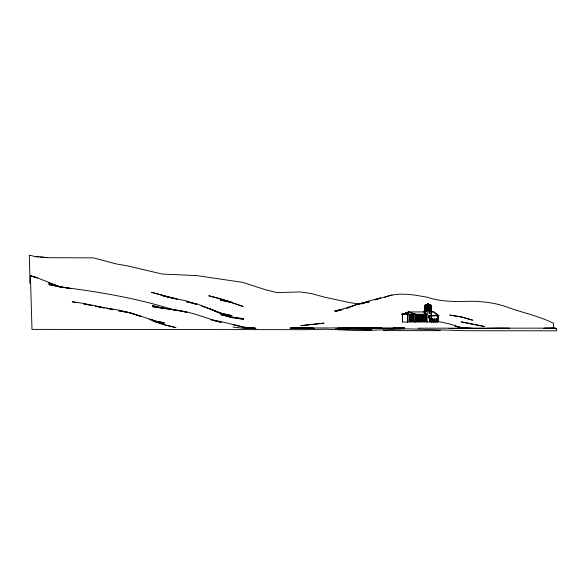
<?xml version="1.0" encoding="UTF-8"?>
<svg xmlns="http://www.w3.org/2000/svg" width="586" height="586" viewBox="0 0 586 586"><rect width="100%" height="100%" fill="white"/><g stroke="black" fill="none" stroke-linecap="round" stroke-linejoin="round"><path stroke-width="0.88" d="M402.406 314.243L402.406 322L438.108 322L438.108 315.605L435.222 313.488M429.648 318.557L429.648 321.318L430.52 321.318L430.512 318.557L429.648 318.557L429.648 319.934L429.706 318.616L430.468 318.616M30.355 275.662L37.079 277.889L30.355 275.662L30.12 283.382L29.307 255.159L36.024 256.8L38.969 256.954M425.018 310.661L425.319 307.416M425.055 310.741L425.26 307.43L425.385 307.848M425.509 310.434C424.432 305.987 427.333 306.002 426.234 310.434M425.648 309.723L425.956 306.983M429.106 309.569L429.516 307.43M429.252 309.569L429.465 307.416M428.549 310.434L429.699 310.434L429.838 307.291M430.791 310.741L430.695 307.474L430.52 309.569M427.253 306.493L427.78 304.83L429.164 304.998M417.364 317.707L417.525 318.308L415.518 318.308L415.716 316.242M423.348 318.308L421.341 318.308L421.524 316.535M415.503 316.484C415.108 315.546 417.188 314.631 416.309 315.7M415.723 316.535L416.001 315.656M416.082 316.257L415.884 317.707M415.979 316.491L416.25 316.572M418.433 318.308C416.939 317.224 420.096 313.964 419.078 315.781M418.419 316.447L418.756 315.986M418.887 316.491L419.261 316.535M421.327 316.484L422.147 315.202M422.572 316.513L421.546 316.242M421.554 316.447C421.7 314.03 424.249 317.451 422.506 315.488M421.803 316.491L422.206 316.22L421.671 315.495L422.653 315.839L422.814 315.385L422.206 315.195L422.25 315.686L422.25 315.18M422.154 316.403L422.096 317.707L422.132 316.66M426.264 318.205L424.257 318.308L424.271 316.14L425.062 315.202M426.007 316.447L425.143 315.415L424.432 316.535M424.242 316.447L424.703 316.272L424.447 315.744M424.718 316.535L424.579 315.495M425.399 317.707L425.355 316.22L425.048 317.707M424.791 306.537L424.828 306.068A1.765 0.872 -90 0 1 425.648 304.859A1.765 0.872 -90 0 1 426.527 306.068L426.505 306.537M424.865 306.419L424.879 306.068A1.765 0.872 -90 0 1 425.7 304.859A1.765 0.872 -90 0 1 426.476 306.068M424.791 306.412L425.026 306.097A1.685 0.828 -90 0 1 425.81 304.94A1.685 0.828 -90 0 1 426.593 306.097L426.63 306.419A1.853 0.908 -90 0 0 425.648 304.771A1.853 0.908 -90 0 0 424.74 306.493M556.173 328.768C556.129 326.922 557.447 331.801 555.96 330.826L465.394 330.724L407.973 328.834L360.734 330.687L326.285 329.244L304.625 329.669L31.996 329.391L30.413 275.786L37.138 277.757L60.102 286.95L48.682 283.06L60.16 286.818M425.246 309.569L425.26 307.738L425.963 307.547M426.212 307.599L426.769 307.635L426.798 310.434L424.96 310.434M427.663 310.434L427.714 307.635M428.549 309.723L428.696 307.291M429.963 307.635L429.912 310.434M431.743 322L432.138 318.652M433.816 322L433.838 319.099L434.702 318.579M435.911 319.099L435.889 322L436.284 318.652M430.688 315.766L438.789 315.612L433.486 311.73L430.798 311.73M416.141 315.283L416.683 315.729L416.807 315.268L416.954 315.913A0.85 0.74 -90 0 1 417.122 316.447L416.976 316.081M419.854 316.491L419.869 317.707L419.964 316.484A0.85 0.74 -90 0 0 419.869 315.913L419.671 315.239L419.723 315.839L418.961 315.678M422.579 315.239L422.455 315.708L421.891 315.305L422.653 315.781M424.96 315.913L425.099 315.195L425.326 315.686C425.612 315.173 425.656 315.305 425.37 315.708L424.799 315.305L425.202 315.825M425.495 315.239L425.385 315.708L424.953 315.217M415.525 314.243L408.698 311.95L401.535 314.455L427.018 314.455L426.513 314.081M419.583 315.729L419.723 315.268M416.683 316.279L416.463 315.825M416.023 316.081L415.584 316.066M416.287 316.418L416.749 316.513L416.661 317.707M416.368 316.264L417.188 315.627M416.719 315.876C415.32 316.916 418.265 315.715 416.91 316.257M419.151 315.781L419.107 316.015M419.598 316.279L419.188 317.707L419.217 316.66M419.43 316.206C420.389 315.385 419.81 317.136 419.605 315.861M421.927 315.883L421.385 316.066L421.913 316.257M421.817 316.308L421.502 315.744L421.795 316.11M422.418 316.301L423.055 315.693M422.103 316.337L422.411 315.847M424.997 316.403L425.062 315.7M424.747 316.257L426.11 316.044L425.458 316.521M424.52 316.191L424.916 315.568L425.648 315.612M415.848 315.495L416.829 315.839L416.939 315.341L416.463 315.173L416.163 315.781M419.686 315.795L419.898 315.385M425.861 317.707L425.861 316.447A0.85 0.74 -90 0 0 425.692 315.913L425.656 315.341L426.154 318.308M425.524 315.795L425.67 315.341M416.954 316.154L416.917 315.341M425.377 307.635L425.385 310.434M429.846 307.738L430.556 307.547M416.119 315.913L415.642 315.803L416.111 316.052M416.404 316.206L416.338 315.847C416.712 316.777 415.599 315.986 416.536 315.825M419.32 316.301L419.576 317.707L419.539 316.66M424.418 315.803L424.916 315.781M421.671 315.92L422.682 315.576M426.337 307.474L426.234 307.848L426.586 307.416M429.802 307.071L429.655 309.723M415.826 315.905L416.697 315.473L417.269 316.535M427.773 307.547L427.538 310.741M425.927 315.627L425.692 316.015L425.971 315.693M419.862 316.015L420.103 315.627L419.671 315.781M418.792 315.495L419.268 316.337M418.946 315.656L419.613 315.473L420.14 316.191M427.685 307.547L428.227 307.474M418.909 315.656L419.342 315.444M422.147 316.264L422.36 315.825M423.378 311.906L425.407 311.73M419.569 316.374L420.272 316.044M422.477 316.374C424.367 315.612 421.356 316.594 422.484 317.707L422.455 316.66M416.983 316.257L416.609 316.279M419.576 316.403L419.913 316.308M419.18 315.891L419.444 315.825M422.045 315.913L422.36 316.228M427.861 307.43L427.663 307.848M428.813 307.071L429.428 307.071M417.254 316.447L417.129 317.707M420.096 316.132L420.177 316.535L419.942 315.803M425.648 316.257L426.117 316.11M346.443 308.602L357.929 304.083L369.348 301.805L357.87 304.105L334.899 311.562L341.052 310.111M416.185 315.546L417.181 316.132M361.071 303.746L369.239 300.852L380.658 297.908L374.915 299.812M403.234 314.081L402.164 314.455L408.698 311.95L425.517 311.906M404.018 313.81L408.698 311.95L415.65 314.455M374.894 299.783L392.027 295.022M384.335 297.373C398.231 291.784 413.54 294.699 427.714 297.344C442.042 302.251 457.476 301.556 472.411 301.248C484.519 301.607 496.701 303.167 508.099 307.408C522.88 312.946 538.607 315.825 552.796 322.952L553.536 323.296L553.66 328.38M363.554 303.167L369.29 301.431L357.87 304.105M426.747 304.998L428.293 304.998M430.732 307.416L430.585 310.434L429.831 310.434M416.214 315.217L416.829 315.781M422.25 315.444L421.92 315.305M425.143 316.206L425.275 315.825M342.795 309.445L334.84 310.748L342.751 309.562M432.219 318.579L432.629 318.579M436.365 318.579L436.775 318.579M362.221 303.724L357.57 303.936L347.322 302.12L324.358 297.131L311.635 293.601L300.149 291.938L277.185 292.626L265.7 289.814L242.736 282.379L196.801 275.603L162.344 274.058L127.895 265.963L116.409 263.964L93.445 257.869L47.51 257.679L40.676 257.1M449.088 328.446L478.176 328.453M335.954 328.307L370.345 328.079L347.315 327.977M383.237 330.599L440.364 330.665M427.956 304.002L428.124 304.727M549.91 328.46L553.44 328.372L549.045 328.446M550.745 328.46L553.382 328.402M417.869 328.189L555.491 328.153L544.072 328.065M548.203 328.453L553.499 328.35M543.845 328.453L553.558 328.321M550.672 328.453L554.202 328.409M335.895 328.116L347.373 327.97M415.723 316.447L415.994 317.707M418.66 316.447L418.902 317.707M420.279 317.707L418.419 317.707M490.423 328.446L470.126 328.453M485.12 328.343L469.283 328.453M481.941 328.453L488.123 328.453M292.722 328.453L301.556 328.394M337.126 328.409L360.031 328.277M335.778 327.926L289.902 328.05L312.865 327.955M348.611 328.328L337.184 328.38L394.371 328.57M360.09 328.299L371.517 328.27M427.758 303.863L428.154 303.863M427.714 303.951L428.19 303.951M428.19 304.727L427.714 304.727L427.736 304.002L427.78 304.727M427.714 304.771L428.19 304.771M430.585 306.097A1.685 1.465 -90 0 0 427.802 306.097A1.685 1.465 -90 0 1 430.556 306.097L430.688 306.068A1.765 1.538 -90 0 0 427.758 306.068L427.714 306.419A1.853 1.612 -90 0 1 429.252 304.771A1.853 1.612 -90 0 1 430.864 306.493L431.032 322M425.297 306.617L424.52 306.573M431.391 306.617L430.644 306.419M425.172 307.416L425.648 307.599M425.89 307.005L426.374 310.434M428.549 307.599L428.63 310.434M430.219 307.291L430.615 307.635M426.549 307.474L426.798 307.848M427.582 310.434L428.41 310.434L428.41 307.848L428.329 309.569M429.428 307.474L429.677 307.848L429.377 307.43M430.798 307.848L431.018 310.741M424.74 309.613L431.171 309.613L431.018 310.661M426.74 310.595L424.784 310.741M427.516 310.595L430.886 310.595M424.74 310.661L426.74 310.661M427.516 310.661L430.886 310.661M424.821 310.924L431.084 310.924M431.34 311.906L433.486 311.906L438.768 315.766M401.535 314.243L427.018 314.243L423.956 311.957M409.277 317.912L409.248 314.675L413.57 314.675L413.54 317.912L409.226 317.912M409.314 315.048L410.046 315.048M410.178 315.092L410.911 315.092M411.042 315.048L411.775 315.048M411.907 315.048L412.639 315.048M412.771 315.048L413.504 315.092M409.314 315.378L410.046 315.378M410.178 315.378L410.911 315.378M411.042 315.378L411.775 315.378M411.907 315.378L412.639 315.378M412.771 315.378L413.504 315.378M409.314 315.422L410.046 315.422M410.178 315.422L410.911 315.422M411.042 315.422L411.775 315.422M411.907 315.422L412.639 315.422M412.771 315.422L413.504 315.422M419.298 315.451L419.957 315.803M430.717 315.612L438.789 315.612M409.314 315.751L410.046 315.751M410.178 315.708L410.911 315.708M411.042 315.708L411.775 315.751M411.907 315.708L412.639 315.708M412.771 315.708L413.504 315.751M416.045 315.678L415.73 316.176M431.347 315.715L437.925 315.715L437.925 322M424.806 315.883L425.561 315.839M428.798 315.898L429.553 315.898L429.553 317.898L428.784 317.898M409.314 316.037L410.046 316.081M410.178 316.037L410.911 316.081M411.042 316.037L411.775 316.037M411.907 316.037L412.639 316.037M412.771 316.081L413.504 316.081M415.562 316.14L415.913 316.33M417.027 316.198L416.646 316.521M419.29 316.22L419.664 316.513M418.997 316.257L418.448 316.14L418.8 317.707M419.188 316.337L419.283 315.869M424.652 316.33L424.271 316.14L424.821 316.257M409.314 316.367L410.046 316.411M410.178 316.411L410.911 316.411M411.042 316.367L411.775 316.411M411.907 316.411L412.639 316.367M412.771 316.367L413.504 316.411M416.939 315.349L417.415 316.484L416.924 316.308M419.854 316.484L420.33 316.447L419.854 315.349M423.238 316.447L422.77 316.484L422.762 315.341L423.246 318.308M424.608 316.484L424.623 317.707M426.154 316.447L425.619 316.154M415.503 316.535L417.496 316.535L415.503 316.667M418.419 316.535L420.404 316.535M423.319 316.535L421.327 316.535L423.319 316.667M424.242 316.535L426.227 316.535M428.805 316.557L429.531 316.557M418.419 316.667L420.404 316.667M424.242 316.667L426.227 316.667M428.805 316.887L429.531 316.887M409.314 317.026L410.046 317.07M410.178 317.026L410.911 317.07M411.042 317.07L411.775 317.07M411.907 317.07L412.639 317.07M412.771 317.026L413.504 317.026M428.805 317.216L429.531 317.216M428.805 317.253L429.531 317.253M409.226 317.444L413.591 317.444L413.591 317.912M428.805 317.546L429.531 317.546M428.805 317.583L429.531 317.583M415.503 317.707L417.569 317.824M421.327 317.707L423.246 317.883M424.242 317.707L426.154 317.883M418.433 318.205L420.433 318.308M413.518 318.616L409.299 318.616L409.306 321.253L413.57 321.318L413.562 318.557L409.248 318.557L409.255 321.318M424.293 318.616L425.048 318.616L425.048 321.253M436.988 318.769L437.229 319.099L436.856 318.652M409.314 318.923L410.046 318.923M410.178 318.923L410.911 318.923M411.042 318.923L411.775 318.923M411.907 318.923L412.639 318.923M412.771 318.923L413.504 318.923M415.577 318.923L416.294 318.923M416.624 318.923L417.349 318.923M418.492 318.923L419.21 318.923M419.547 318.923L420.265 318.923M421.415 318.923L422.132 318.923M422.469 318.923L423.187 318.923M424.315 318.923L425.033 318.923M425.363 318.923L426.081 318.923M429.721 318.923L430.454 318.923M433.003 319.099L433.105 322M435.083 319.099L435.178 322M409.314 318.967L410.046 318.967M410.178 318.967L410.911 318.967M411.042 318.967L411.775 318.967M411.907 318.967L412.639 318.967M412.771 318.967L413.504 318.967M415.577 318.967L416.294 318.967M416.624 318.967L417.349 318.967M418.492 318.967L419.21 318.967M419.547 318.967L420.265 318.967M421.415 318.967L422.132 318.967M422.469 318.967L423.187 318.967M424.315 318.967L425.033 318.967M425.363 318.967L426.081 318.967M429.721 318.967L430.454 318.967M431.743 319.289L431.816 322M433.816 319.289L433.889 322M409.314 319.626L410.046 319.626M410.178 319.626L410.911 319.626M411.042 319.582L411.775 319.626M411.907 319.582L412.639 319.626M412.771 319.582L413.504 319.582M415.577 319.582L416.294 319.626M416.624 319.626L417.349 319.582M418.492 319.626L419.21 319.582M419.547 319.582L420.265 319.582M421.415 319.626L422.132 319.626M422.469 319.626L423.187 319.582M424.315 319.582L425.033 319.626M425.363 319.582L426.081 319.626M429.721 319.626L430.454 319.626M409.314 319.912L410.046 319.912M410.178 319.912L410.911 319.912M411.042 319.912L411.775 319.956M411.907 319.912L412.639 319.912M412.771 319.912L413.504 319.912M415.577 319.912L416.294 319.956M416.624 319.956L417.349 319.956M418.492 319.912L419.21 319.912M419.547 319.912L420.265 319.956M421.415 319.956L422.132 319.912M422.469 319.912L423.187 319.956M424.315 319.956L425.033 319.956M425.363 319.912L426.081 319.956M429.721 319.912L430.454 319.956M409.314 320.615L410.046 320.615M410.178 320.571L410.911 320.571M411.042 320.615L411.775 320.615M411.907 320.571L412.639 320.615M412.771 320.615L413.504 320.571M415.577 320.571L416.294 320.615M416.624 320.571L417.349 320.615M418.492 320.615L419.21 320.615M419.547 320.571L420.265 320.615M421.415 320.571L422.132 320.571M422.469 320.571L423.187 320.571M424.315 320.571L425.033 320.571M425.363 320.571L426.081 320.571M429.721 320.615L430.454 320.615M409.314 320.901L410.046 320.901M410.178 320.901L410.911 320.945M411.042 320.945L411.775 320.945M411.907 320.901L412.639 320.901M412.771 320.901L413.504 320.901M415.577 320.945L416.294 320.901M416.624 320.945L417.349 320.901M418.492 320.945L419.21 320.901M419.547 320.945L420.265 320.901M421.415 320.901L422.132 320.945M422.469 320.945L423.187 320.945M424.315 320.901L425.033 320.945M425.363 320.901L426.081 320.945M429.721 320.945L430.454 320.945M409.314 321.231L410.046 321.231M410.178 321.231L410.911 321.231M411.042 321.231L411.775 321.231M411.907 321.231L412.639 321.231M412.771 321.231L413.504 321.231M415.577 321.231L416.294 321.231M416.624 321.231L417.349 321.231L417.349 318.638L416.609 318.616L416.609 321.253M418.492 321.231L419.21 321.231M419.547 321.231L420.265 321.231M421.415 321.231L422.132 321.231M422.469 321.231L423.187 321.231M424.315 321.231L425.033 321.231M425.363 321.231L426.081 321.231M429.721 321.231L430.454 321.231M418.426 321.318L420.338 321.318L420.338 318.557L418.426 318.557L418.426 321.318L418.477 318.616L419.232 318.616L419.232 321.253M421.349 321.318L423.26 321.318L423.26 318.557L421.349 318.557L421.349 321.318L421.4 318.616L422.154 318.616L422.154 321.253M426.154 321.318L424.242 321.318L424.242 318.557L426.154 318.557L426.154 321.318L426.103 318.616L425.348 318.616L425.348 321.253M404.618 327.955L358.742 328.072L381.713 327.933M314.213 328.285L291.308 328.343L314.272 328.387M382.709 328.38L359.797 328.372L394.246 328.394M337.419 329.332L349.08 329.632L337.653 329.171M337.067 328.248L371.458 328.27M393.191 327.926L404.677 327.962M371.341 328.314L350.186 328.446L376.703 328.453M476.345 328.453L462.273 328.292M348.846 329.149L371.81 329.969M428.022 304.002L428.022 304.727M464.222 328.072L473.056 328.431L461.629 327.64L454.597 325.926M244.018 327.772L246.669 327.882M249.321 327.992L255.503 328.248L244.076 327.552L255.562 328.328C240.223 327.926 225.932 321.487 210.682 319.919M419.276 315.195L419.342 315.686L419.62 315.217M416.36 315.195L416.426 315.686M360.273 329.347L371.751 330.013M235.601 318.066L243.556 318.542L232.129 317.649L233.895 317.905M424.718 316.66L424.791 317.707M421.803 316.66L421.876 317.707M418.887 316.66L418.961 317.707M415.979 316.66L416.053 317.707M255.738 328.651L244.311 327.779L255.796 328.665M244.194 327.523L255.679 328.607L244.252 327.537L232.774 324.571M149.203 319.604L152.734 319.993L149.225 319.465M36.09 256.404L47.517 257.686M233.008 327.091L244.487 328.416M175.353 310.177L152.441 306.639L175.412 309.862L186.897 312.25L175.47 310.14C191.483 311.452 205.913 318.506 221.288 322.322L213.341 320.549M235.66 318.161L243.615 319.311L220.702 314.645L231.25 317.422M427.868 307.416L428.3 307.547M154.565 321.223L164.278 322.725L152.851 320.623L164.336 323.963C145.401 318.073 126.854 310.214 106.916 308.353L113.069 309.738M100.653 307.306L95.379 306.266L106.857 308.046L113.047 309.591M102.411 307.65L104.162 307.994M89.109 305.013L83.835 303.936L95.32 305.775L104.154 307.884M76.685 302.676L72.29 301.775L83.776 303.401L92.61 305.606M438.782 321.611L450.26 324.095L461.687 327.933L456.391 326.512M163.868 308.236L152.382 305.68L163.809 308.463M59.34 286.928L48.799 284.562L70.884 288.583L60.336 286.957C99.151 291.821 137.776 298.333 175.119 310.294M165.34 325.076L175.939 327.618L164.512 324.739L153.034 321.047L164.454 324.864M458.054 327.113L461.57 327.962M192.289 303.226L186.136 301.592L197.621 304.09L230.43 317.18M194.047 303.695L196.684 304.39M430.593 307.416L430.944 307.848M175.353 298.692L176.979 299.168M173.654 298.508L151.569 292.341L174.533 298.45L163.106 295.959L186.077 300.852L196.742 304.354M214.784 311.247L220.526 313.173L232.012 315.708L220.585 313.144L209.158 308.551L231.309 317.326M175.353 298.728L176.994 299.285M201.643 306.038L208.982 308.573M429.67 305.269L430.073 305.628M428.058 307.474L428.41 307.848M411.936 318.616L411.892 321.253L411.833 318.557M429.465 307.167L429.699 307.599M424.623 315.451L424.835 315.883M425.802 315.869L425.971 316.535M430.358 307.291L430.402 309.723M437.156 319.099L437.251 322M431.113 306.412L430.915 306.617M420.33 317.883L420.345 318.205M423.26 317.824L423.26 318.205M437.412 318.41L437.412 322M431.56 306.493L424.352 306.493M431.391 306.573L431.303 322M430.256 307.599L430.256 309.723M430.234 318.638L430.19 321.231M429.97 318.638L429.97 321.231M429.714 318.616L429.706 321.253M429.531 307.848L429.531 309.569M429.282 315.935L429.311 317.876M429.025 315.935L429.018 317.876M428.886 306.617L428.886 309.335M428.827 306.515L428.827 310.045M427.897 304.002L427.883 304.727M427.714 306.617L426.557 306.412M427.084 306.493L427.084 322M426.659 307.848L426.725 310.741M426.11 307.599L426.11 310.434M425.993 307.848L425.993 309.569M425.832 318.638L425.868 321.231M425.7 316.491L425.7 317.707M425.612 318.638L425.575 321.231M424.843 306.412L424.821 313.481M424.813 318.638L424.813 321.231M424.777 318.638L424.777 321.231M424.601 306.617L424.601 312.953M424.564 318.638L424.564 321.231M424.528 318.638L424.528 321.231M423.209 321.253L423.209 318.616L422.447 318.616L422.447 321.253M422.975 318.638L422.975 321.231M422.953 317.707L422.953 316.484A0.85 0.74 -90 0 0 422.777 315.913M422.938 318.638L422.938 321.231M422.77 316.491L422.843 317.707M422.682 318.638L422.718 321.231M421.92 318.638L421.92 321.231M421.817 317.707L421.766 316.484L421.693 317.707M421.634 318.638L421.634 321.231M421.473 317.707L421.429 318.308M420.33 316.484L420.345 318.308M420.287 321.253L420.287 318.616L419.525 318.616L419.525 321.253M420.052 318.638L420.052 321.231M420.016 318.638L420.016 321.231M419.796 318.638L419.759 321.231M418.961 318.638L418.997 321.231M418.748 318.638L418.712 321.231M418.565 317.707L418.521 318.308M417.415 316.484L417.422 318.308M417.129 318.638L417.129 321.231M417.049 316.484L417.02 317.707L416.961 316.491M417.093 318.638L417.093 321.231M416.324 316.513L416.309 317.707M416.309 321.253L416.309 318.616L415.555 318.616L415.555 321.253M416.045 318.638L416.075 321.231M415.789 318.638L415.826 321.231M415.569 317.824L415.606 318.308M415.144 314.169L415.144 322M415.02 314.081L414.939 322M413.277 314.763L413.284 317.356M413.277 318.638L413.284 321.231M413.027 314.763L413.02 317.356M412.983 318.638L413.02 321.231M412.764 314.741L412.749 317.378M412.764 318.616L412.749 321.253M412.712 314.675L412.698 317.444M412.712 318.557L412.698 321.318M412.419 314.763L412.39 317.356M412.39 318.638L412.419 321.231M412.156 314.763L412.134 317.356M412.156 318.638L412.119 321.231M411.899 314.741L411.892 317.378M411.848 314.675L411.833 317.444M411.548 314.763L411.526 317.356M411.526 318.638L411.548 321.231M411.255 314.763L411.291 317.356M411.306 318.638L411.291 321.231M411.028 317.378L411.035 314.741L410.969 317.444M411.035 318.616L411.028 321.253L410.969 318.557M410.683 314.763L410.654 317.356M410.661 318.638L410.654 321.231M410.427 317.356L410.405 314.763L410.398 317.356M410.427 318.638L410.405 321.231L410.398 318.638M410.171 314.741L410.163 317.378M410.171 318.616L410.163 321.253M410.119 314.675L410.112 317.444M410.112 318.557L410.119 321.318M409.834 314.763L409.797 317.356M409.797 318.638L409.826 321.231M409.79 314.763L409.79 317.356M409.79 318.638L409.79 321.231M409.306 314.741L409.306 317.378M408.017 314.455L408.698 311.95L407.929 314.455M407.666 314.169L407.666 322M407.578 322L407.578 314.081L402.597 314.081L402.597 322M429.824 304.998A1.853 0.908 -90 0 1 431.164 306.493M425.297 305.628A1.853 1.612 -90 0 1 427.428 304.998M425.048 306.493A1.853 1.612 -90 0 1 425.121 306.038M426.344 304.954A1.729 1.502 -90 0 1 427.084 304.954M425.451 305.694A1.729 1.502 -90 0 1 425.692 305.365A1.765 1.538 -90 0 0 425.385 305.672A1.765 1.538 -90 0 1 425.604 305.328M429.948 304.991A1.685 0.828 -90 0 1 430.937 306.097M429.846 305.072A1.765 0.872 -90 0 1 431.084 306.068M419.488 315.195L419.151 315.744L419.444 315.173M422.616 315.268L422.491 315.729L422.631 315.268M323.941 323.15L301.028 325.64L323.941 323.15M498.312 328.182L486.827 328.372L509.739 328.285L498.312 328.182M429.216 311.796L429.15 313.517L429.216 311.796M429.604 315.832L428.74 315.832L428.74 317.956L429.604 317.956L429.604 315.832M429.531 316.228L428.805 316.228L429.531 316.264M410.046 316.696L409.314 316.696L410.046 316.74M410.911 316.696L410.178 316.696L410.911 316.74M411.775 316.696L411.042 316.696L411.775 316.74M412.639 316.696L411.907 316.696L412.639 316.74M413.504 316.696L412.771 316.696L413.504 316.74M417.415 318.557L415.503 318.557L415.503 321.318L417.415 321.318L417.415 318.557M410.046 319.253L409.314 319.253L410.046 319.297M410.911 319.253L410.178 319.253L410.911 319.297M411.775 319.253L411.042 319.253L411.775 319.297M412.639 319.253L411.907 319.253L412.639 319.297M413.504 319.253L412.771 319.253L413.504 319.297M416.294 319.253L415.577 319.253L416.294 319.297M417.349 319.253L416.624 319.253L417.349 319.297M419.21 319.253L418.492 319.253L419.21 319.297M420.265 319.253L419.547 319.253L420.265 319.297M422.132 319.253L421.415 319.253L422.132 319.297M423.187 319.253L422.469 319.253L423.187 319.297M425.033 319.253L424.315 319.253L425.033 319.297M426.081 319.253L425.363 319.253L426.081 319.297M430.454 319.253L429.721 319.253L430.454 319.297M410.046 320.242L409.314 320.242L410.046 320.286M410.911 320.242L410.178 320.242L410.911 320.286M411.775 320.242L411.042 320.242L411.775 320.286M412.639 320.242L411.907 320.242L412.639 320.286M413.504 320.242L412.771 320.242L413.504 320.286M416.294 320.242L415.577 320.242L416.294 320.286M417.349 320.242L416.624 320.242L417.349 320.286M419.21 320.242L418.492 320.242L419.21 320.286M420.265 320.242L419.547 320.242L420.265 320.286M422.132 320.242L421.415 320.242L422.132 320.286M423.187 320.242L422.469 320.242L423.187 320.286M425.033 320.242L424.315 320.242L425.033 320.286M426.081 320.242L425.363 320.242L426.081 320.286M430.454 320.242L429.721 320.242L430.454 320.286M348.904 329.332L337.477 329.273L348.963 329.376M461.277 316.88L449.799 315.085L461.219 316.953L472.704 320.19L461.277 316.88M484.366 326.475L461.453 321.919L484.366 326.475M129.946 312.778L118.46 310.741L129.887 312.778L141.373 316.557L129.946 312.778M231.778 302.552L220.292 300.039L231.719 302.632L243.205 306.544L231.778 302.552M220.233 298.611L208.755 295.776L231.66 302.208L220.233 298.611M425.143 315.686L425.099 315.195L425.158 315.686M416.873 321.231L416.873 318.638L416.844 321.231M409.57 317.356L409.57 314.763L409.541 317.356M409.577 321.231L409.577 318.638L409.541 321.231M427.392 305.072A1.765 1.538 -90 0 0 425.912 305.072A1.765 1.538 -90 0 1 427.421 305.072"/></g></svg>
